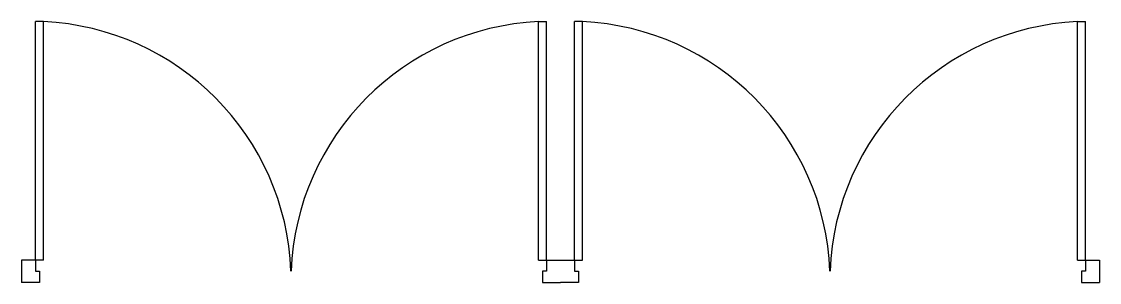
# Model space of a CAD drawing. Header units: inches. Extents: x 3.509 to 4.509, y 4.291 to 4.532.
import ezdxf

# ---------------------------------------------------------------- set-up
doc = ezdxf.new("R2010")
doc.units = ezdxf.units.IN
doc.header["$MEASUREMENT"] = 0

msp = doc.modelspace()

# ---------------------------------------------------------------- linework, layer by layer
for p, q in [((3.5293, 4.5323), (3.5218, 4.5323)), ((3.5218, 4.311), (3.5218, 4.5323)), ((3.5293, 4.311), (3.5293, 4.5323)), ((3.9886, 4.5323), (3.9961, 4.5323)), ((3.9886, 4.311), (3.9886, 4.5323)), ((3.9961, 4.311), (3.9961, 4.5323)), ((4.0293, 4.5323), (4.0218, 4.5323)), ((4.0218, 4.311), (4.0218, 4.5323)), ((4.0293, 4.311), (4.0293, 4.5323)), ((4.4886, 4.5323), (4.4961, 4.5323)), ((4.4886, 4.311), (4.4886, 4.5323)), ((4.4961, 4.311), (4.4961, 4.5323)), ((3.5218, 4.311), (3.509, 4.311)), ((3.509, 4.311), (3.509, 4.2905)), ((3.5293, 4.311), (3.5218, 4.311)), ((3.5218, 4.311), (3.5218, 4.3008)), ((3.9886, 4.311), (3.9961, 4.311)), ((3.9961, 4.311), (4.0218, 4.311)), ((3.9961, 4.311), (3.9961, 4.3008)), ((4.0218, 4.311), (4.0218, 4.3008)), ((4.0218, 4.311), (4.0293, 4.311)), ((4.4886, 4.311), (4.4961, 4.311)), ((4.4961, 4.311), (4.509, 4.311)), ((4.4961, 4.311), (4.4961, 4.3008)), ((4.509, 4.311), (4.509, 4.2905)), ((3.5218, 4.3008), (3.5256, 4.3008)), ((3.5256, 4.3008), (3.5256, 4.2905)), ((3.9923, 4.3008), (3.9923, 4.2905)), ((3.9961, 4.3008), (3.9923, 4.3008)), ((4.0218, 4.3008), (4.0256, 4.3008)), ((4.0256, 4.3008), (4.0256, 4.2905)), ((4.4961, 4.3008), (4.4923, 4.3008)), ((4.4923, 4.3008), (4.4923, 4.2905)), ((3.5256, 4.2905), (3.509, 4.2905)), ((3.9923, 4.2905), (4.009, 4.2905)), ((4.0256, 4.2905), (4.009, 4.2905)), ((4.4923, 4.2905), (4.509, 4.2905))]:
    msp.add_line(p, q)
for centre, start, end in [((3.5182, 4.2916), 2.237, 87.3664), ((3.9997, 4.2916), 92.6336, 177.763), ((4.0182, 4.2916), 2.237, 87.3664), ((4.4997, 4.2916), 92.6336, 177.763)]:
    msp.add_arc(centre, 0.2409, start, end)

doc.saveas('drawing.dxf')
